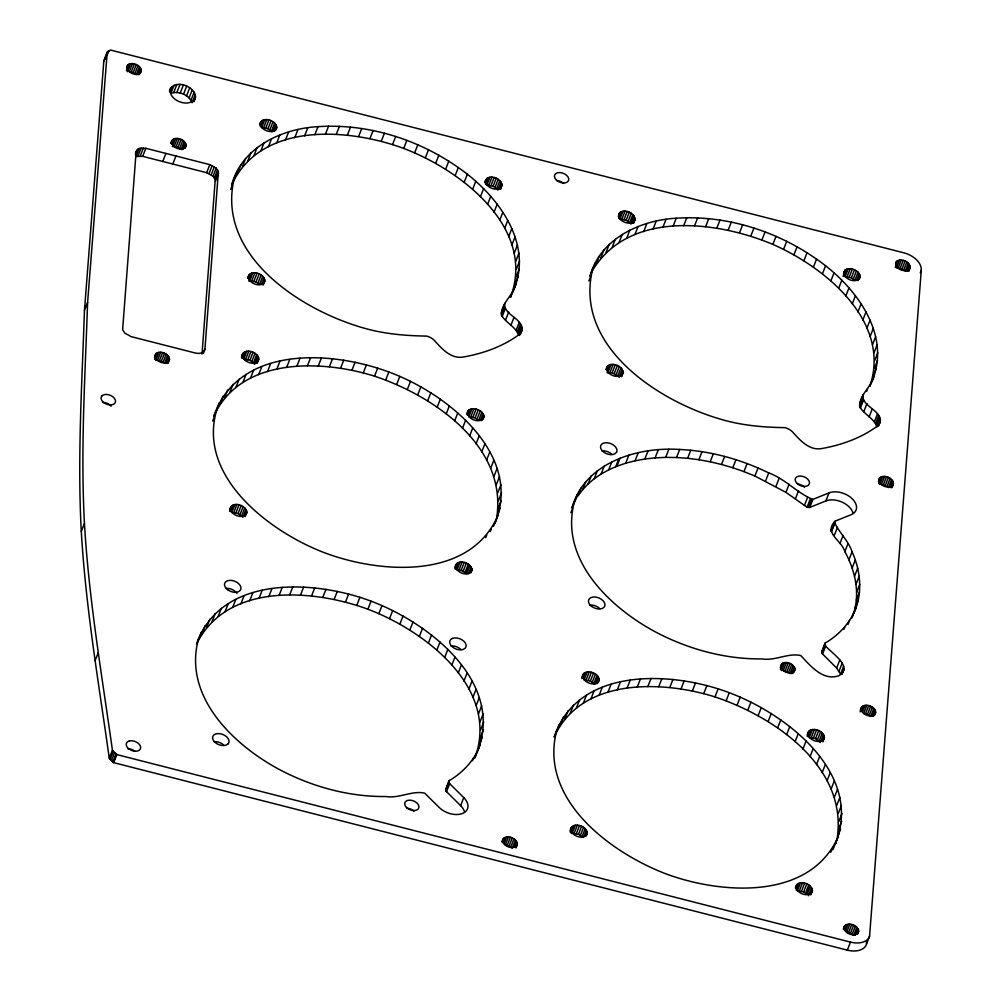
<?xml version="1.0" encoding="UTF-8"?>
<svg xmlns="http://www.w3.org/2000/svg" width="1001" height="1001" viewBox="0 0 1001 1001"><rect width="100%" height="100%" fill="white"/><g stroke="black" fill="none" stroke-linecap="round" stroke-linejoin="round"><path stroke-width="1.5" d="M504.742 303.416C503.49 314.126 519.532 317.33 521.909 327.189L518.756 335.235C515.728 326.776 506.018 322.923 501.576 315.403C500.55 303.253 513.663 295.232 516.028 283.733C529.617 241.153 499.374 199.337 467.342 174.224C425.287 141.591 371.384 123.161 317.993 126.652C281.832 128.603 241.804 147.272 231.656 184.872M862.975 394.97C861.723 405.68 877.764 408.883 880.142 418.743L876.989 426.789C873.961 418.33 864.251 414.477 859.821 406.969C858.783 394.819 871.896 386.786 874.261 375.287C887.849 332.707 857.619 290.903 825.587 265.778C783.52 233.158 729.616 214.714 676.226 218.218C640.064 220.17 600.049 238.839 589.889 276.426L595.445 262.788M84.447 310.523C81.994 384.134 77.327 457.82 81.294 531.456C85.736 607.582 98.674 682.82 109.272 758.232L113.651 762.637L847.321 950.149A19.457 12.412 21.4 0 0 866.065 945.344L869.581 936.035L921.295 270.12A19.319 12.312 21.4 0 0 903.765 252.79L110.535 50.05L107.245 52.127L103.816 61.124L84.447 310.523L87.6 302.477L107.245 52.127M87.6 302.477C85.148 376.088 80.48 449.774 84.447 523.41C88.889 599.536 101.827 674.774 112.425 750.187L116.804 754.591L113.651 762.637M475.337 756.718C499.374 687.387 424.612 630.68 367.905 609.209C313.263 589.101 226.814 582.157 196.509 644.219M477.089 752.552C505.543 682.307 428.878 622.747 371.058 601.163C314.977 580.029 222.222 574.299 196.922 642.967M496.934 516.116C506.443 445.32 433.345 395.745 374.549 376.176C321.759 359.572 240.465 356.731 213.726 416.429C239.552 341.266 341.366 350.825 399.812 376.414C453.678 399.599 522.372 457.657 494.882 523.385L500.087 508.07M513.113 290.678L510.485 297.372C536.549 227.828 460.685 169.895 403.691 148.436C348.798 128.141 260.973 121.359 231.719 184.822M837.374 836.849C846.884 766.053 773.786 716.478 714.989 696.909C662.199 680.305 580.905 677.452 554.166 737.161C577.665 666.115 672.522 671.095 729.291 692.73C787.124 714.314 863.788 773.861 835.322 844.118L840.527 828.803M851.951 617.717C860.998 596.208 855.792 571.433 844.844 551.639C841.879 540.427 822.86 532.82 835.385 521.046L851.088 514.714A17.192 10.961 21.4 0 0 852.314 498.848A17.192 10.961 21.4 0 0 829.016 492.892L812.9 499.399C797.572 493.455 784.972 478.678 768.743 472.922C740.99 459.346 710.597 450.913 679.692 449.462C637.312 446.646 584.609 462.55 571.909 508.033L577.452 494.394M853.653 613.6C862.862 594.106 860.873 571.07 852.076 551.801C848.548 540.728 838.488 531.994 834.371 521.909M869.944 386.111C891.428 321.509 825.299 267.355 772.885 244.407C716.866 220.821 628.828 209.797 592.292 270.821M202.014 354.016L215.24 179.629L213.063 176.201L206.656 172.698L142.68 156.344L135.986 156.506L139.139 148.461L145.833 148.298L209.81 164.652L216.216 168.155L218.393 171.584L204.93 349.086C204.229 353.466 198.673 353.966 195.182 352.99L131.206 336.649L124.8 333.133L122.623 329.704L136.086 152.215L137.575 149.387L139.139 148.461M866.428 944.081L866.666 940.978M234.284 178.165C215.54 255.618 301.852 311.173 365.903 328.653C385.685 334.109 406.268 335.785 426.676 336.086C429.467 336.837 432.107 338.213 434.184 340.227C441.541 348.498 451.151 359.459 463.676 356.969A185.147 118.018 21.4 0 0 513.588 338.363C517.342 335.785 523.385 332.745 521.909 327.189M592.517 269.719C573.786 347.172 660.084 402.727 724.136 420.207C743.931 425.675 764.501 427.339 784.909 427.64C787.699 428.39 790.34 429.767 792.429 431.781C799.774 440.052 809.396 451.026 821.909 448.523A185.147 118.018 21.4 0 0 871.821 429.93C875.587 427.339 881.618 424.299 880.142 418.743M219.219 402.827C191.516 472.672 268.13 531.631 325.488 553.115C380.668 573.611 469.794 580.18 498.035 515.34M574.536 501.338C558.108 560.998 613.588 611.486 662.074 635.31C693.055 650.45 727.402 659.296 761.999 658.908C774.912 661.16 788.625 652.539 800.775 655.58C810.272 665.552 822.647 681.105 838.575 675.85C854.566 667.141 830.505 652.402 825.687 646.033C824.236 644.919 824.661 642.629 826.538 642.267C839.889 634.046 851.025 621.821 856.28 606.894M583.057 674.386C580.955 682.344 596.421 688.075 599.199 679.992C598.786 672.146 583.883 667.967 582.006 677.064M198.498 638.951C182.069 698.61 237.55 749.098 286.036 772.922C317.017 788.062 351.364 796.909 385.961 796.521C398.873 798.785 412.587 790.152 424.737 793.192L439.226 807.507A17.192 10.961 21.4 0 0 462.537 813.463A17.192 10.961 21.4 0 0 463.763 797.609L449.649 783.645C448.198 782.532 448.623 780.242 450.5 779.879C463.851 771.658 474.987 759.434 480.242 744.506M556.731 730.505C538.601 799.098 609.897 852.377 665.915 873.848C721.108 894.343 810.234 900.913 838.475 836.073M260.66 122.059C258.421 129.98 274.011 135.748 276.751 127.653C276.339 119.82 261.461 115.603 259.609 124.737M248.761 275.313C246.521 283.233 262.112 289.001 264.852 280.906C264.439 273.073 249.562 268.856 247.71 277.99M242.68 353.666C240.428 361.586 256.031 367.354 258.759 359.259C258.358 351.426 243.468 347.209 241.629 356.343M230.781 506.919C228.528 514.839 244.119 520.62 246.859 512.512C246.446 504.692 231.569 500.475 229.73 509.609M485.86 179.617C483.621 187.537 499.211 193.306 501.951 185.198C501.539 177.377 486.661 173.16 484.809 182.295M467.867 411.223C465.628 419.144 481.218 424.912 483.958 416.816C483.546 408.984 468.668 404.767 466.816 413.901M456.018 564.501C453.791 572.372 469.281 578.103 472.009 570.057C471.596 562.274 456.794 558.083 454.967 567.179M464.489 811.773A17.192 10.961 21.4 0 0 460.61 805.655L445.958 791.04L445.745 789.101L447.347 787.925M634.596 220.583C636.461 213.05 623.498 207.758 618.906 213.613C617.029 221.158 630.004 226.439 634.596 220.583L633.545 223.273M606.994 366.866C604.754 374.799 620.345 380.568 623.085 372.46C622.672 364.639 607.795 360.423 605.943 369.557M571.208 827.652C568.968 835.572 584.559 841.34 587.299 833.245C586.886 825.412 572.009 821.208 570.157 830.342M860.184 276.764C857.444 284.384 843.993 279.742 843.705 272.547C846.433 264.94 859.897 269.569 860.184 276.764L859.133 279.442M795.032 669.569C792.654 676.188 780.955 672.159 780.692 665.903C783.07 659.284 794.769 663.313 795.032 669.569L793.981 672.247M843.68 666.115L840.527 674.161L836.648 668.042L821.996 653.428L822.184 650.988M808.308 731.956C806.068 739.877 821.658 745.645 824.399 737.549C823.986 729.716 809.108 725.5 807.256 734.634M796.458 885.234C794.218 893.105 809.721 898.835 812.437 890.79C812.036 882.995 797.221 878.815 795.407 887.912M869.581 936.035L869.218 937.299A19.457 12.412 21.4 0 1 850.475 942.104L116.804 754.591M141.341 70.783C138.901 77.527 126.952 73.423 126.677 67.029C129.129 60.273 141.078 64.389 141.341 70.783L140.29 73.461M170.483 88.276C167.004 100.588 191.254 109.534 195.533 96.972C194.932 85.498 173.598 78.503 169.432 90.953M171.822 140.628C169.845 147.673 183.696 152.778 186.148 145.608C185.736 138.501 172.197 134.897 170.771 143.318M169.532 359.434C167.092 366.191 155.142 362.074 154.867 355.693C157.32 348.936 169.257 353.053 169.532 359.434L167.955 363.463M503.015 839.126C501.026 846.158 514.877 851.275 517.329 844.093C516.916 836.999 503.378 833.383 501.964 841.803M909.821 268.431C911.473 261.736 899.949 257.057 895.857 262.237C894.206 268.944 905.73 273.623 909.821 268.431L908.77 271.121M893.117 484.809C894.769 478.115 883.245 473.423 879.153 478.616C877.502 485.31 889.026 489.99 893.117 484.809L892.066 487.487M861.373 707.482C859.396 714.514 873.247 719.631 875.687 712.462C875.287 705.355 861.748 701.739 860.322 710.172M844.381 926.363C842.404 933.395 856.255 938.513 858.695 931.33C858.282 924.236 844.744 920.62 843.33 929.041M103.816 61.124L107.895 51.351M107.307 54.83L108.884 50.813M126.802 67.48L127.853 64.79M126.476 70.771L129.104 64.064M127.527 71.709L130.681 63.664M132.495 63.614L129.342 71.659L133.133 72.635L136.324 74.762L139.477 66.717M131.244 71.972L134.397 63.926M133.133 72.635L136.286 64.59M134.86 73.586L138.013 65.54M137.925 74.75L140.553 68.043M139.089 74.787L141.191 69.432M135.473 153.353L136.524 150.663M135.473 154.755L137.575 149.387M137.988 156.006L141.141 147.96M140.265 155.943L143.418 147.898M142.68 156.344L145.833 148.298M169.82 91.867L171.922 86.499M174.099 85.223L170.946 93.268C178.879 90.766 188.939 94.77 192.117 102.653L195.27 94.607M173.711 92.555L176.864 84.509M176.877 92.48L180.03 84.434M180.218 93.03L183.371 84.985M183.521 94.182L186.674 86.136M186.549 95.846L189.702 87.8M162.738 161.474L165.891 153.428M171.071 143.643L172.647 139.627M189.101 97.898L192.255 89.852M171.797 144.257L173.899 138.889M172.848 145.195L175.475 138.488M190.991 100.225L194.144 92.18M172.322 146.534L174.136 146.484L177.29 138.438M174.136 146.484L176.038 146.797L179.192 138.751M193.956 100.988L195.533 96.972M193.869 101.789L194.92 99.112M184.272 141.541L181.118 149.587L177.928 147.46L181.081 139.414M172.773 164.039L175.926 155.993M179.654 148.411L182.808 140.365M182.733 149.574L185.36 142.868M184.422 148.273L185.998 144.257M185.097 148.286L186.148 145.608M206.656 172.698L209.81 164.652M209.034 173.523L212.187 165.478M211.224 174.725L214.377 166.679M213.063 176.201L216.216 168.155M214.427 177.878L217.58 169.832M215.24 179.629L218.393 171.584M215.428 181.344L218.581 173.298M81.294 531.456L84.447 523.41M154.467 357.47L156.043 353.453M154.667 359.422L157.295 352.715M155.718 360.36L158.871 352.314M160.673 352.277L157.52 360.322L163.05 362.237L166.204 354.191M159.434 360.635L162.587 352.59M161.324 361.286L164.477 353.24M234.059 179.267L237.212 171.221M230.655 189.452L232.232 185.435M237.825 172.698L240.978 164.652M164.502 363.413L167.655 355.368M242.417 166.529L245.57 158.483M166.116 363.401L168.744 356.694M260.022 124.937L261.599 120.908M167.28 363.451L169.382 358.083M260.373 126.789L262.988 120.082M247.823 160.811L250.976 152.765M264.764 119.632L261.611 127.678L267.918 128.716L272.097 131.857L275.25 123.811M263.651 127.627L266.804 119.582M253.979 155.568L257.132 147.522M265.791 127.978L268.944 119.932M267.918 128.716L271.071 120.671M260.873 150.851L264.026 142.805M269.857 129.78L273.01 121.734M271.496 131.106L274.649 123.06M273.235 131.269L275.863 124.562M268.443 146.672L271.596 138.626M274.487 131.481L276.589 126.126M275.7 130.33L276.751 127.653M276.664 143.055L279.817 135.01M285.46 140.04L288.613 131.994M203.428 353.303L204.93 349.086M294.794 137.637L297.948 129.592M95.108 660.635L98.261 652.589M248.11 278.19L249.687 274.174M304.617 135.848L307.77 127.803M248.986 278.703L251.088 273.348M248.824 281.156L251.977 273.123M252.865 272.885L249.712 280.931L256.006 281.969L259.584 284.372L262.737 276.326M251.739 280.881L254.892 272.835M253.891 281.231L257.044 273.185M256.006 281.969L259.159 273.924M314.84 134.697L317.993 126.652M257.958 283.045L261.111 275M261.336 284.522L263.964 277.815M262.575 284.747L264.677 279.379M263.276 284.922L264.852 280.906M212.675 421.071L214.252 417.042M325.413 134.197L328.566 126.151M219.832 404.304L222.985 396.258M224.437 398.135L227.59 390.09M241.504 357.883L243.606 352.527M242.38 358.396L245.007 351.701M229.83 392.417L232.983 384.371M246.784 351.238L243.631 359.284L249.925 360.322L254.729 364.214L257.883 356.168M245.658 359.234L248.811 351.188M235.998 387.187L239.151 379.141M247.81 359.584L250.963 351.539M336.286 134.334L339.439 126.289M249.925 360.322L253.078 352.277M242.88 382.457L246.033 374.412M251.864 361.399L255.017 353.353M253.503 362.725L256.656 354.679M254.116 363.463L257.27 355.418M250.463 378.278L253.616 370.232M256.494 363.1L258.596 357.732M257.182 363.275L258.759 359.259M347.372 135.122L350.525 127.077M258.671 374.674L261.824 366.629M109.272 758.232L112.425 750.187M110.16 759.584L113.313 751.538M111.449 760.835L114.602 752.79M113.038 761.899L116.191 753.853M113.276 762.049L116.429 754.003M113.463 762.236L116.617 754.191M358.608 136.549L361.761 128.503M267.48 371.646L270.633 363.601M276.814 369.244L279.967 361.198M369.932 138.613L373.085 130.568M229.604 511.148L231.706 505.78M286.624 367.455L289.777 359.409M230.48 511.661L233.108 504.954M231.369 511.436L233.996 504.729M234.872 504.504L231.719 512.55L238.025 513.588L241.604 515.978L244.757 507.932M233.759 512.487L236.912 504.441M381.268 141.291L384.422 133.246M235.898 512.85L239.051 504.804M238.025 513.588L241.178 505.543M296.847 366.316L300 358.27M239.965 514.652L243.118 506.606M242.818 517.479L245.971 509.434M244.594 516.353L246.696 510.985M245.283 516.541L246.859 512.512M198.261 640.052L201.414 632.006M392.542 144.569L395.695 136.524M202.039 633.47L205.192 625.425M307.432 365.803L310.585 357.757M206.631 627.314L209.785 619.269M212.037 621.596L215.19 613.55M218.193 616.353L221.346 608.308M318.293 365.953L321.446 357.908M403.691 148.436L406.844 140.39M225.087 611.636L228.241 603.59M232.657 607.457L235.811 599.411M329.379 366.741L332.532 358.696M414.652 152.853L417.805 144.807M240.878 603.841L244.031 595.795M340.615 368.168L343.768 360.122M249.674 600.825L252.828 592.78M425.337 157.808L428.491 149.762M259.009 598.41L262.162 590.365M351.939 370.22L355.092 362.174M435.698 163.251L438.851 155.205M268.819 596.634L271.972 588.588M363.275 372.898L366.429 364.852M445.67 169.169L448.823 161.123M279.054 595.482L282.207 587.437M374.549 376.176L377.702 368.13M289.627 594.982L292.78 586.936M455.192 175.525L458.345 167.48M300.5 595.12L303.653 587.074M385.698 380.042L388.851 371.997M464.189 182.27L467.342 174.224M311.586 595.908L314.739 587.862M472.622 189.352L475.775 181.306M396.659 384.459L399.812 376.414M485.21 182.495L486.786 178.466M322.822 597.334L325.976 589.289M485.385 183.421L487.487 178.053M480.442 196.747L483.596 188.701M485.56 184.347L488.188 177.64M489.964 177.19L486.811 185.235L493.105 186.274L496.684 188.663L499.837 180.618M407.344 389.414L410.498 381.368M488.838 185.185L491.991 177.139M490.99 185.535L494.144 177.49M493.105 186.274L496.258 178.228M487.587 204.404L490.74 196.359M495.045 187.337L498.198 179.292M334.146 599.399L337.299 591.353M417.717 394.869L420.87 386.824M497.91 190.165L501.063 182.119M499.674 189.039L501.776 183.684M500.375 189.227L501.951 185.198M500.5 189.264L501.551 186.586M494.019 212.275L497.172 204.229M345.483 602.076L348.636 594.031M427.69 400.788L430.843 392.742M499.699 220.308L502.852 212.275M356.756 605.355L359.91 597.309M504.592 228.466L507.745 220.42M437.199 407.132L440.352 399.086M508.671 236.674L511.824 228.628M367.905 609.209L371.058 601.163M511.911 244.907L515.065 236.862M446.208 413.876L449.361 405.83M514.276 253.103L517.429 245.057M515.778 261.211L518.931 253.165M378.853 613.638L382.007 605.592M454.642 420.971L457.795 412.925M516.378 269.181L519.532 261.136M501.263 312.7L504.416 304.654M501.263 314.026L504.416 305.981M516.103 276.964L519.256 268.919M501.576 315.403L504.729 307.357M502.127 316.604L505.28 308.558M514.927 284.509L518.08 276.464M512.875 291.779L516.028 283.733M467.229 414.101L468.806 410.085M467.392 415.027L469.494 409.672M462.449 428.365L465.603 420.32M468.093 414.614L470.195 409.259M505.555 320.107L508.708 312.062M389.552 618.58L392.705 610.535M471.971 408.796L468.818 416.841L475.112 417.88L478.703 420.282L481.856 412.237M470.858 416.791L474.011 408.746M472.998 417.142L476.151 409.096M510.885 325.35L514.039 317.304M475.112 417.88L478.265 409.834M469.607 436.023L472.747 427.978M477.064 418.944L480.217 410.898M399.912 624.036L403.065 615.99M480.442 420.433L483.07 413.726M516.103 330.393L519.256 322.347M481.681 420.658L483.783 415.29M482.907 419.494L483.958 416.816M517.304 331.969L520.457 323.924M518.193 333.596L521.346 325.55M476.038 443.893L479.191 435.848M519.494 335.485L522.122 328.778M520.432 334.397L521.971 330.305M409.884 629.954L413.038 621.909M481.719 451.926L484.872 443.881M486.611 460.072L489.764 452.027M419.406 636.311L422.56 628.265M490.69 468.293L493.843 460.247M454.842 568.731L456.944 563.363M455.705 569.244L458.333 562.549M428.403 643.042L431.556 634.997M460.097 562.087L456.944 570.132L461.098 570.432L466.754 573.548L469.907 565.502M493.918 476.514L497.072 468.468M458.959 570.082L462.112 562.036M461.098 570.432L464.251 562.387M496.296 484.709L499.449 476.664M463.2 571.171L466.353 563.125M465.127 572.234L468.28 564.189M465.94 572.885L469.094 564.839M497.785 492.817L500.938 484.772M436.836 650.137L439.99 642.091M468.493 573.698L471.121 566.991M470.257 572.572L471.834 568.543M498.398 500.788L501.551 492.742M470.958 572.735L472.009 570.057M485.698 537.7L486.749 535.022M498.11 508.571L501.263 500.525M490.302 531.544L491.353 528.853M588.888 281.018L590.465 276.989M596.058 264.251L599.211 256.206M493.543 526.301L495.12 522.284M600.663 258.083L603.816 250.037M444.657 657.532L447.81 649.486M618.255 216.491L619.832 212.475M618.605 218.356L621.233 211.649M606.055 252.365L609.209 244.319M623.01 211.186L619.857 219.232L626.151 220.27L630.342 223.423L633.495 215.378M621.884 219.181L625.037 211.136M612.224 247.134L615.377 239.089M624.036 219.544L627.189 211.499M451.801 665.19L454.954 657.144M626.151 220.27L629.304 212.225M619.106 242.405L622.259 234.359M628.09 221.346L631.243 213.301M629.729 222.672L632.882 214.627M630.955 224.161L634.108 216.116M626.689 238.225L629.842 230.18M632.72 223.048L634.822 217.68M633.408 223.223L634.984 219.206M458.233 673.06L461.386 665.014M634.897 234.622L638.05 226.576M463.913 681.093L467.067 673.047M643.706 231.606L646.859 223.561M468.806 689.251L471.959 681.206M653.04 229.191L656.193 221.146M472.885 697.459L476.038 689.414M606.356 369.757L607.932 365.728M662.85 227.415L666.003 219.369M607.232 370.27L609.334 364.902M476.126 705.692L479.279 697.647M610.21 364.677L607.069 372.722L612.124 372.797L617.83 375.926L620.983 367.88M607.945 372.497L611.098 364.452M445.583 789.701L448.898 781.055M445.645 790.365L449.299 780.555M445.958 791.04L449.111 782.995M609.984 372.447L613.138 364.402M446.496 791.691L449.649 783.645M478.491 713.888L481.644 705.843M612.124 372.797L615.277 364.752M614.251 373.536L617.404 365.49M673.072 226.264L676.226 218.218M479.992 721.984L483.145 713.938M616.191 374.599L619.344 366.554M480.593 729.954L483.746 721.909M619.043 377.427L622.197 369.382M620.82 376.301L622.922 370.946M621.508 376.489L623.085 372.46M621.646 376.526L622.697 373.848M480.317 737.737L483.47 729.691M472.497 760.71L473.548 758.032M479.141 745.295L482.294 737.249M474.699 758.157L477.327 751.451M570.908 512.625L572.484 508.608M683.658 225.751L686.811 217.705M574.299 502.439L581.231 487.812M578.077 495.858L582.67 489.702L585.823 481.656M460.61 805.655L463.763 797.609M582.67 489.702L588.062 483.983L591.216 475.938M588.062 483.983L594.231 478.741L597.384 470.695M694.519 225.901L697.672 217.855M594.231 478.741L601.126 474.024L604.279 465.978M601.126 474.024L608.696 469.844L611.849 461.799M705.605 226.689L708.758 218.643M615.715 466.754L618.868 458.708M608.696 469.844L616.916 466.228L620.069 458.183M716.841 228.115L719.994 220.07M616.916 466.228L625.713 463.213L628.866 455.167M625.713 463.213L635.047 460.798L638.2 452.752M728.165 230.167L731.318 222.122M635.047 460.798L644.857 459.021L648.01 450.976M739.501 232.845L742.654 224.8M502.264 842.141L503.841 838.112M502.977 842.742L505.08 837.387M504.029 843.68L506.656 836.986M644.857 459.021L655.092 457.87L658.245 449.824M508.47 836.936L505.317 844.982L509.109 845.945L512.299 848.072L515.452 840.027M507.232 845.294L510.385 837.249M509.109 845.945L512.262 837.912M510.835 846.896L513.988 838.851M556.506 731.606L559.659 723.56M750.775 236.123L753.928 228.078M560.272 725.037L563.425 716.991M655.092 457.87L665.665 457.369L668.818 449.324M514.439 846.721L516.541 841.366M564.877 718.868L568.03 710.823M515.603 846.771L517.179 842.742M581.881 678.603L583.983 673.235M516.278 846.783L517.329 844.093M515.928 847.997L516.979 845.319M583.345 677.79L585.447 672.434M570.27 713.15L573.423 705.104M587.224 671.971L584.071 680.017L590.365 681.055L594.556 684.196L597.71 676.15M586.098 679.967L589.251 671.921M576.426 707.907L579.579 699.862M588.25 680.317L591.391 672.272M665.665 457.369L676.538 457.507L679.692 449.462M761.924 239.99L765.077 231.944M590.365 681.055L593.518 673.01M583.32 703.19L586.473 695.144M592.304 682.119L595.457 674.073M593.943 683.458L597.096 675.412M595.683 683.608L598.31 676.901M590.903 699.011L594.056 690.965M596.934 683.833L599.036 678.465M598.148 682.669L599.199 679.992M676.538 457.507L687.624 458.295L690.778 450.25M772.885 244.407L776.038 236.361M599.111 695.407L602.264 687.362M687.624 458.295L698.861 459.722L702.014 451.676M607.92 692.379L611.06 684.334M783.57 249.362L786.723 241.316M617.254 689.977L620.407 681.931M698.861 459.722L710.184 461.786L713.338 453.741M793.943 254.817L797.096 246.772M570.044 831.881L572.147 826.513M627.064 688.188L630.217 680.142M570.908 832.394L573.535 825.687M571.271 833.508L574.424 825.462M575.312 825.237L572.159 833.27L578.453 834.308L582.044 836.711L585.197 828.665M574.199 833.22L577.352 825.174M576.338 833.583L579.491 825.537M710.184 461.786L721.508 464.464L724.661 456.418M578.453 834.308L581.606 826.263M803.916 260.735L807.069 252.69M637.287 687.049L640.44 679.003M580.405 835.385L583.558 827.339M583.783 836.861L586.411 830.154M585.547 835.747L587.124 831.718M586.248 835.923L587.299 833.245M721.508 464.464L732.795 467.742L735.948 459.697M647.872 686.536L651.025 678.49M813.425 267.079L816.578 259.034M658.733 686.686L661.886 678.64M732.795 467.742L743.943 471.596L747.096 463.551M822.434 273.824L825.587 265.778M669.819 687.462L672.972 679.416M830.868 280.918L834.021 272.873M853.04 513.013A17.192 10.961 21.4 0 0 825.863 500.938L809.759 507.444L807.044 507.244L785.923 492.342L754.892 476.026L758.045 467.98M843.455 274.049L845.032 270.032M681.055 688.888L684.209 680.843M843.092 276.314L845.72 269.619M838.675 288.313L841.828 280.267M843.793 275.901L846.421 269.206M848.197 268.743L845.044 276.789L851.338 277.828L854.929 280.23L858.082 272.184M765.59 480.968L768.743 472.922M847.084 276.739L850.237 268.693M849.223 277.089L852.377 269.044M851.338 277.828L854.491 269.782M845.82 295.971L848.973 287.925M853.29 278.904L856.443 270.858M692.379 690.953L695.532 682.907M775.95 486.423L779.103 478.378M856.668 280.38L859.296 273.673M857.907 280.605L860.009 275.237M852.264 303.841L855.417 295.796M703.716 693.63L706.869 685.585M785.923 492.342L789.076 484.296M857.945 311.874L861.098 303.829M714.989 696.909L718.142 688.863M862.837 320.02L865.99 311.974M795.432 498.698L798.585 490.653M866.916 328.24L870.069 320.195M895.632 263.914L896.683 261.223M895.294 267.204L897.922 260.498M726.138 700.775L729.291 692.73M896.358 268.143L899.511 260.097M870.144 336.461L873.297 328.428M804.441 505.43L807.594 497.384M901.313 260.047L898.16 268.093L903.69 270.007L906.843 261.962M900.074 268.406L903.227 260.36M807.044 507.244L810.197 499.199M807.982 507.482L811.135 499.436M872.522 344.657L875.675 336.611M901.964 269.069L905.104 261.023M808.908 507.557L812.061 499.512M809.759 507.444L812.9 499.399M905.142 271.196L908.295 263.15M874.011 352.765L877.164 344.719M906.756 271.183L909.383 264.477M737.099 705.192L740.252 697.146M907.92 271.221L910.022 265.866M908.595 271.233L910.172 267.217M874.624 360.735L877.777 352.69M859.496 404.254L862.649 396.208M859.496 405.58L862.649 397.535M874.336 368.518L877.489 360.473M859.821 406.969L862.975 398.924M866.528 391.491L867.579 388.801M860.36 408.158L863.513 400.112M873.16 376.063L876.313 368.018M869.769 386.261L871.345 382.232M871.108 383.333L874.261 375.287M825.863 500.938L829.016 492.892M863.788 411.661L866.941 403.628M747.785 710.147L750.938 702.101M920.244 272.798L921.295 270.12M869.131 416.916L872.284 408.871M758.157 715.59L761.311 707.557M831.055 530.555L834.784 521.408M831.13 531.218L834.283 523.173M832.757 527.752L835.385 521.046M874.336 421.947L877.489 413.901M831.443 531.894L834.596 523.848M875.537 423.536L878.69 415.49M780.267 667.73L781.844 663.713M780.442 669.694L783.07 662.987M876.438 425.162L879.591 417.117M834.271 535.447L837.424 527.402M781.456 670.645L784.609 662.599M878.252 425.713L880.354 420.345M878.628 425.888L880.204 421.871M786.373 662.549L783.22 670.595L788.625 672.472L791.778 664.426M785.084 670.908L788.237 662.862M786.924 671.546L790.077 663.5M768.117 721.521L771.27 713.475M839.952 543.48L843.105 535.435M790.039 673.623L793.192 665.577M791.628 673.585L794.256 666.879M792.779 673.598L794.882 668.243M844.844 551.639L847.997 543.593M777.639 727.865L780.793 719.819M878.403 481.619L879.979 477.602M878.603 483.571L881.23 476.864M848.923 559.847L852.076 551.801M879.654 484.509L882.807 476.463M884.609 476.426L881.456 484.471L886.986 486.386L890.139 478.34M883.37 484.784L886.523 476.739M786.648 734.609L789.789 726.563M852.151 568.08L855.304 560.034M885.259 485.435L888.413 477.389M821.608 652.089L824.937 643.443M821.683 652.752L825.337 642.942M821.996 653.428L825.149 645.382M822.534 654.078L825.687 646.033M888.438 487.562L891.591 479.517M854.529 576.276L857.682 568.23M890.052 487.55L892.679 480.843M891.215 487.6L893.317 482.232M891.891 487.612L893.468 483.583M856.018 584.371L859.171 576.326M795.082 741.691L798.235 733.645M856.631 592.342L859.784 584.296M843.943 629.266L844.994 626.588M856.343 600.125L859.496 592.079M848.01 624.436L849.586 620.42M855.179 607.682L858.332 599.637M851.776 617.867L853.352 613.838M807.131 736.173L809.233 730.805M807.832 735.76L809.934 730.392M802.89 749.098L806.043 741.053M808.007 736.686L810.635 729.979M812.412 729.529L809.258 737.574L815.552 738.613L820.357 742.504M836.648 668.042L839.801 659.997M811.285 737.524L814.439 729.479M839.088 671.033L842.241 662.987M813.438 737.875L816.591 729.829M815.552 738.613L818.705 730.567M841.916 674.524L844.018 669.156M810.034 756.743L813.187 748.71M817.504 739.676L820.657 731.631M819.131 741.003L822.284 732.957M820.883 741.165L823.51 734.459M822.121 741.391L824.223 736.023M822.822 741.566L824.399 737.549M822.947 741.603L823.998 738.926M816.466 764.614L819.619 756.581M822.159 772.659L825.312 764.614M827.051 780.805L830.204 772.759M860.097 711.836L862.199 706.468M861.348 711.11L863.45 705.743M831.118 789.026L834.271 780.98M862.399 712.049L865.027 705.342M866.841 705.292L863.688 713.338L867.479 714.314L870.67 716.441L873.823 708.395M795.795 888.125L797.372 884.096M796.145 889.977L798.773 883.27M865.59 713.65L868.743 705.605M800.537 882.819L797.384 890.865L803.64 891.904L807.194 894.281L810.347 886.235M834.359 797.246L837.512 789.201M867.479 714.314L870.632 706.268M799.399 890.815L802.552 882.769M869.206 715.252L872.359 707.207M801.538 891.165L804.691 883.12M836.723 805.442L839.877 797.397M803.64 891.904L806.793 883.858M872.271 716.428L874.899 709.722M873.435 716.466L875.537 711.11M874.636 715.139L875.687 712.462M805.567 892.955L808.72 884.922M806.381 893.618L809.534 885.572M838.225 813.55L841.378 805.505M808.408 895.77L811.561 887.724M810.172 894.644L812.274 889.276M838.825 821.521L841.979 813.475M810.86 894.806L812.437 890.79M838.55 829.303L841.703 821.258M830.742 852.276L831.793 849.586M832.932 849.724L835.56 843.017M843.63 929.378L845.207 925.349M844.343 929.979L846.446 924.624M845.407 930.917L848.035 924.223M849.836 924.173L846.683 932.219L850.475 933.182L853.665 935.309L856.818 927.276M848.598 932.532L851.751 924.486M850.475 933.182L853.628 925.149M852.214 934.133L855.367 926.088M847.321 950.149L850.475 942.104M855.279 935.297L857.907 928.603M856.969 934.008L858.545 929.979M857.644 934.021L858.695 931.33M502.502 310.222L504.341 307.757M859.821 403.015L861.661 400.55M831.218 529.954L832.231 529.091M104.742 59.397L105.731 58.859M176.038 146.797L177.928 147.46M743.943 471.596L754.892 476.026M236.924 593.393L235.71 591.891A8.596 5.48 21.4 0 0 225.826 588.463M556.644 180.605A7.482 4.767 21.4 0 1 563.563 183.446M451.026 646.02A8.596 5.48 21.4 0 1 460.898 649.449M213.926 741.716A8.596 5.48 21.4 0 1 223.799 745.144M407.182 808.207A7.482 4.767 21.4 0 1 414.001 811.235M797.709 484.096A7.482 4.767 21.4 0 1 804.529 487.137M589.814 605.117A8.596 5.48 21.4 0 1 599.699 608.558M601.864 450.85A8.596 5.48 21.4 0 1 611.736 454.279M102.728 402.477A7.545 4.805 21.4 0 1 111.111 406.193M127.84 748.786A7.545 4.817 21.4 0 1 134.96 751.25M101.752 396.071L101.176 397.209A7.545 4.805 21.4 0 0 109.497 404.879A7.545 4.805 21.4 0 0 114.602 398.586A7.545 4.805 21.4 0 0 102.79 395.22L101.752 396.071M616.603 452.202C613.751 456.143 607.795 454.779 604.266 452.515A8.596 5.48 21.4 0 1 601.476 444.431A8.596 5.48 21.4 0 1 611.986 444.156A8.596 5.48 21.4 0 1 616.603 452.202M227.74 744.206L226.339 745.032A8.596 5.48 21.4 0 1 214.689 742.054A8.596 5.48 21.4 0 1 215.303 734.121L217.079 733.67A8.596 5.48 21.4 0 1 226.952 737.099A8.596 5.48 21.4 0 1 227.74 744.206M452.402 638.425L451.001 639.251A8.596 5.48 21.4 0 0 451.789 646.358A8.596 5.48 21.4 0 0 461.661 649.787L463.438 649.336A8.596 5.48 21.4 0 0 464.051 641.403A8.596 5.48 21.4 0 0 452.402 638.425M129.329 740.965L127.903 741.541A7.545 4.817 21.4 0 0 130.881 750.137A7.545 4.817 21.4 0 0 140.666 747.622A7.545 4.817 21.4 0 0 130.993 740.74L129.329 740.965M228.228 590.127L226.589 588.801A8.596 5.48 21.4 0 1 227.202 580.868A8.596 5.48 21.4 0 1 238.864 583.846L240.077 585.347A8.596 5.48 21.4 0 1 238.238 591.779A8.596 5.48 21.4 0 1 228.228 590.127M556.481 180.13A7.482 4.767 21.4 0 0 568.518 180.605A7.482 4.767 21.4 0 0 559.797 172.56A7.482 4.767 21.4 0 0 556.481 180.13M406.494 807.494A7.482 4.767 21.4 0 0 418.643 808.383A7.482 4.767 21.4 0 0 410.335 800.162A7.482 4.767 21.4 0 0 406.494 807.494M797.009 483.395A7.482 4.767 21.4 0 0 809.171 484.271A7.482 4.767 21.4 0 0 800.863 476.051A7.482 4.767 21.4 0 0 797.009 483.395M590.577 605.467A8.596 5.48 21.4 0 0 604.566 606.468A8.596 5.48 21.4 0 0 595.007 597.021A8.596 5.48 21.4 0 0 590.577 605.467"/></g></svg>
